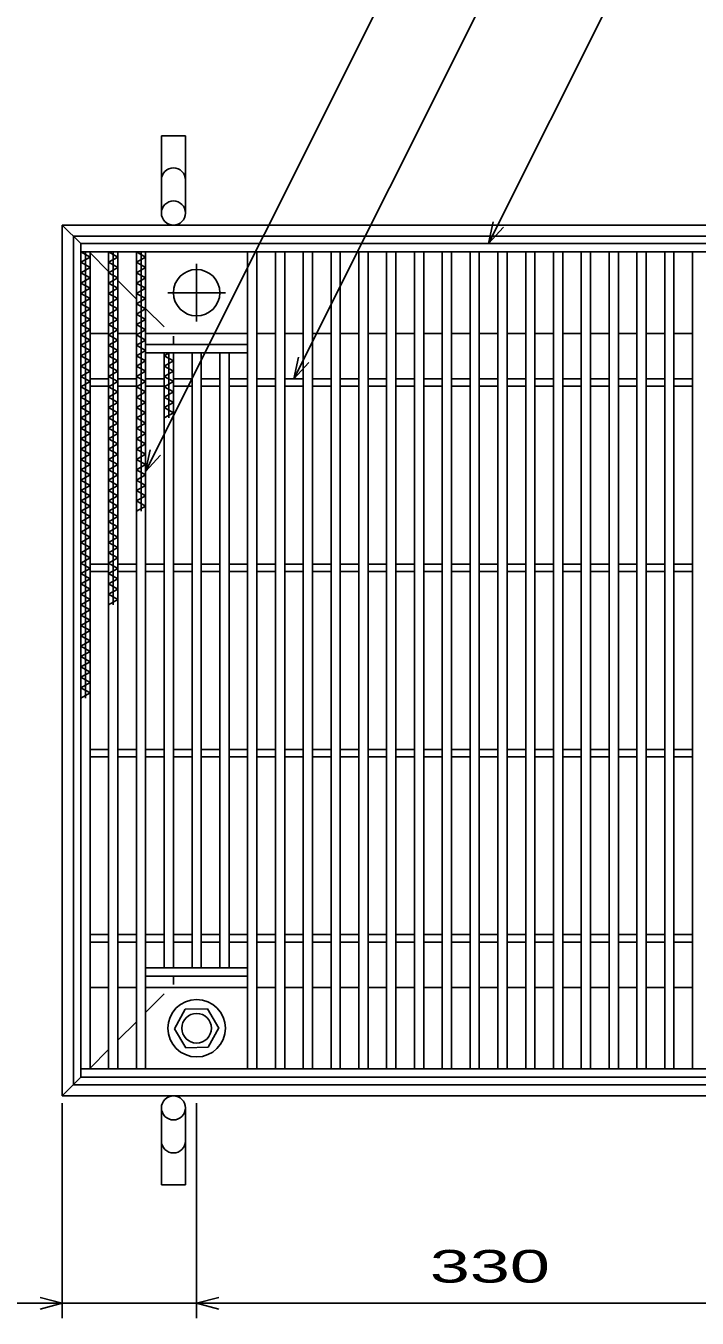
# Model space of a CAD drawing. Units: millimetres, scale not verified. Extents: x -1456 to 1385, y -1026 to 843.
# Drawn here: x -938 to -576, y -236 to 461 of the extents above; entities that cross this region are included whole.
import ezdxf
from ezdxf.enums import TextEntityAlignment as Align

# ---------------------------------------------------------------- set-up
doc = ezdxf.new("R2010")
doc.units = ezdxf.units.MM
doc.header["$LTSCALE"] = 8
doc.linetypes.add('CHAIN', pattern=[18.5, 12, -1.5, 3.5, -1.5])
doc.linetypes.add('DASHED', pattern=[7.5, 6, -1.5])
for name, color, linetype, lineweight in [('16', 3, 'Continuous', 25), ('19', 6, 'Continuous', 25), ('22', 4, 'Continuous', 25)]:
    doc.layers.add(name, color=color, linetype=linetype, lineweight=lineweight)
doc.styles.add('ベクトル', font='')
doc.styles.get('ベクトル').set_extended_font_data('ベクトル')

msp = doc.modelspace()

# ---------------------------------------------------------------- linework, layer by layer
at = {"layer": '16'}
for p, q in [((-908, 343.5), (-453, 343.5)), ((-908, 339), (-908, 343.5)), ((-453, 339), (-908, 339)), ((-908, -102), (-908, 339)), ((-908, 339), (-903, 339)), ((-903, 336.2), (-908, 339)), ((-908, 333.4), (-903, 336.2)), ((-905.5, 98.2), (-905.5, 339)), ((-903, -102), (-903, 339)), ((-893, -102), (-893, 339)), ((-893, 339), (-888, 339)), ((-888, 336.2), (-893, 339)), ((-893, 333.4), (-888, 336.2)), ((-890.5, 148.6), (-890.5, 339)), ((-888, -102), (-888, 339)), ((-878, -102), (-878, 339)), ((-878, 339), (-873, 339)), ((-873, 336.2), (-878, 339)), ((-878, 333.4), (-873, 336.2)), ((-875.5, 199), (-875.5, 339)), ((-873, -102), (-873, 339)), ((-863, 339), (-858, 339)), ((-848, 339), (-843, 339)), ((-833, 339), (-828, 339)), ((-818, -102), (-818, 339)), ((-818, 339), (-813, 339)), ((-813, -102), (-813, 339)), ((-803, -102), (-803, 339)), ((-803, 339), (-798, 339)), ((-798, -102), (-798, 339)), ((-788, -102), (-788, 339)), ((-788, 339), (-783, 339)), ((-783, -102), (-783, 339)), ((-773, -102), (-773, 339)), ((-773, 339), (-768, 339)), ((-768, -102), (-768, 339)), ((-758, -102), (-758, 339)), ((-758, 339), (-753, 339)), ((-753, -102), (-753, 339)), ((-743, -102), (-743, 339)), ((-743, 339), (-738, 339)), ((-738, -102), (-738, 339)), ((-728, -102), (-728, 339)), ((-728, 339), (-723, 339)), ((-723, -102), (-723, 339)), ((-713, -102), (-713, 339)), ((-713, 339), (-708, 339)), ((-708, -102), (-708, 339)), ((-698, -102), (-698, 339)), ((-698, 339), (-693, 339)), ((-693, -102), (-693, 339)), ((-683, -102), (-683, 339)), ((-683, 339), (-678, 339)), ((-678, -102), (-678, 339)), ((-668, -102), (-668, 339)), ((-668, 339), (-663, 339)), ((-663, -102), (-663, 339)), ((-653, -102), (-653, 339)), ((-653, 339), (-648, 339)), ((-648, -102), (-648, 339)), ((-638, -102), (-638, 339)), ((-638, 339), (-633, 339)), ((-633, -102), (-633, 339)), ((-623, -102), (-623, 339)), ((-623, 339), (-618, 339)), ((-618, -102), (-618, 339)), ((-608, -102), (-608, 339)), ((-608, 339), (-603, 339)), ((-603, -102), (-603, 339)), ((-593, -102), (-593, 339)), ((-593, 339), (-588, 339)), ((-588, -102), (-588, 339)), ((-578, -102), (-578, 339)), ((-578, 339), (-573, 339)), ((-903, 330.6), (-908, 333.4)), ((-908, 327.8), (-903, 330.6)), ((-888, 330.6), (-893, 333.4)), ((-893, 327.8), (-888, 330.6)), ((-873, 330.6), (-878, 333.4)), ((-878, 327.8), (-873, 330.6)), ((-903, 325), (-908, 327.8)), ((-908, 322.2), (-903, 325)), ((-903, 319.4), (-908, 322.2)), ((-888, 325), (-893, 327.8)), ((-893, 322.2), (-888, 325)), ((-888, 319.4), (-893, 322.2)), ((-873, 325), (-878, 327.8)), ((-878, 322.2), (-873, 325)), ((-873, 319.4), (-878, 322.2)), ((-908, 316.6), (-903, 319.4)), ((-903, 313.8), (-908, 316.6)), ((-893, 316.6), (-888, 319.4)), ((-888, 313.8), (-893, 316.6)), ((-878, 316.6), (-873, 319.4)), ((-873, 313.8), (-878, 316.6)), ((-908, 311), (-903, 313.8)), ((-903, 308.2), (-908, 311)), ((-908, 305.4), (-903, 308.2)), ((-893, 311), (-888, 313.8)), ((-888, 308.2), (-893, 311)), ((-893, 305.4), (-888, 308.2)), ((-878, 311), (-873, 313.8)), ((-873, 308.2), (-878, 311)), ((-878, 305.4), (-873, 308.2)), ((-903, 302.6), (-908, 305.4)), ((-908, 299.8), (-903, 302.6)), ((-888, 302.6), (-893, 305.4)), ((-893, 299.8), (-888, 302.6)), ((-873, 302.6), (-878, 305.4)), ((-878, 299.8), (-873, 302.6)), ((-903, 297), (-908, 299.8)), ((-908, 294.2), (-903, 297)), ((-903, 291.4), (-908, 294.2)), ((-903, 295), (-893, 295)), ((-888, 297), (-893, 299.8)), ((-893, 294.2), (-888, 297)), ((-888, 291.4), (-893, 294.2)), ((-888, 295), (-878, 295)), ((-873, 297), (-878, 299.8)), ((-878, 294.2), (-873, 297)), ((-873, 291.4), (-878, 294.2)), ((-873, 295), (-818, 295)), ((-813, 295), (-803, 295)), ((-798, 295), (-788, 295)), ((-783, 295), (-773, 295)), ((-768, 295), (-758, 295)), ((-753, 295), (-743, 295)), ((-738, 295), (-728, 295)), ((-723, 295), (-713, 295)), ((-708, 295), (-698, 295)), ((-693, 295), (-683, 295)), ((-678, 295), (-668, 295)), ((-663, 295), (-653, 295)), ((-648, 295), (-638, 295)), ((-633, 295), (-623, 295)), ((-618, 295), (-608, 295)), ((-603, 295), (-593, 295)), ((-588, 295), (-578, 295)), ((-908, 288.6), (-903, 291.4)), ((-903, 285.8), (-908, 288.6)), ((-893, 288.6), (-888, 291.4)), ((-888, 285.8), (-893, 288.6)), ((-878, 288.6), (-873, 291.4)), ((-873, 285.8), (-878, 288.6)), ((-873, 289), (-818, 289)), ((-873, 284.5), (-873, 289)), ((-818, 289), (-818, 284.5)), ((-908, 283), (-903, 285.8)), ((-903, 280.2), (-908, 283)), ((-908, 277.4), (-903, 280.2)), ((-893, 283), (-888, 285.8)), ((-888, 280.2), (-893, 283)), ((-893, 277.4), (-888, 280.2)), ((-878, 283), (-873, 285.8)), ((-873, 280.2), (-878, 283)), ((-878, 277.4), (-873, 280.2)), ((-818, 284.5), (-873, 284.5)), ((-863, -47.5), (-863, 284.5)), ((-863, 283), (-860.32, 284.5)), ((-858, 280.2), (-863, 283)), ((-863, 277.4), (-858, 280.2)), ((-860.5, 249.4), (-860.5, 284.5)), ((-858, -47.5), (-858, 284.5)), ((-848, -47.5), (-848, 284.5)), ((-843, -47.5), (-843, 284.5)), ((-833, -47.5), (-833, 284.5)), ((-828, -47.5), (-828, 284.5)), ((-903, 274.6), (-908, 277.4)), ((-908, 271.8), (-903, 274.6)), ((-888, 274.6), (-893, 277.4)), ((-893, 271.8), (-888, 274.6)), ((-873, 274.6), (-878, 277.4)), ((-878, 271.8), (-873, 274.6)), ((-858, 274.6), (-863, 277.4)), ((-863, 271.8), (-858, 274.6)), ((-903, 269), (-908, 271.8)), ((-908, 266.2), (-903, 269)), ((-903, 263.4), (-908, 266.2)), ((-903, 270.5), (-893, 270.5)), ((-903, 266.5), (-893, 266.5)), ((-888, 269), (-893, 271.8)), ((-893, 266.2), (-888, 269)), ((-888, 263.4), (-893, 266.2)), ((-888, 270.5), (-878, 270.5)), ((-888, 266.5), (-878, 266.5)), ((-873, 269), (-878, 271.8)), ((-878, 266.2), (-873, 269)), ((-873, 263.4), (-878, 266.2)), ((-873, 270.5), (-863, 270.5)), ((-873, 266.5), (-863, 266.5)), ((-858, 269), (-863, 271.8)), ((-863, 266.2), (-858, 269)), ((-858, 263.4), (-863, 266.2)), ((-858, 270.5), (-848, 270.5)), ((-858, 266.5), (-848, 266.5)), ((-843, 270.5), (-833, 270.5)), ((-843, 266.5), (-833, 266.5)), ((-828, 270.5), (-818, 270.5)), ((-828, 266.5), (-818, 266.5)), ((-813, 270.5), (-803, 270.5)), ((-813, 266.5), (-803, 266.5)), ((-798, 270.5), (-788, 270.5)), ((-798, 266.5), (-788, 266.5)), ((-783, 270.5), (-773, 270.5)), ((-783, 266.5), (-773, 266.5)), ((-768, 270.5), (-758, 270.5)), ((-768, 266.5), (-758, 266.5)), ((-753, 270.5), (-743, 270.5)), ((-753, 266.5), (-743, 266.5)), ((-738, 270.5), (-728, 270.5)), ((-738, 266.5), (-728, 266.5)), ((-723, 270.5), (-713, 270.5)), ((-723, 266.5), (-713, 266.5)), ((-708, 270.5), (-698, 270.5)), ((-708, 266.5), (-698, 266.5)), ((-693, 270.5), (-683, 270.5)), ((-693, 266.5), (-683, 266.5)), ((-678, 270.5), (-668, 270.5)), ((-678, 266.5), (-668, 266.5)), ((-663, 270.5), (-653, 270.5)), ((-663, 266.5), (-653, 266.5)), ((-648, 270.5), (-638, 270.5)), ((-648, 266.5), (-638, 266.5)), ((-633, 270.5), (-623, 270.5)), ((-633, 266.5), (-623, 266.5)), ((-618, 270.5), (-608, 270.5)), ((-618, 266.5), (-608, 266.5)), ((-603, 270.5), (-593, 270.5)), ((-603, 266.5), (-593, 266.5)), ((-588, 270.5), (-578, 270.5)), ((-588, 266.5), (-578, 266.5)), ((-908, 260.6), (-903, 263.4)), ((-903, 257.8), (-908, 260.6)), ((-893, 260.6), (-888, 263.4)), ((-888, 257.8), (-893, 260.6)), ((-878, 260.6), (-873, 263.4)), ((-873, 257.8), (-878, 260.6)), ((-863, 260.6), (-858, 263.4)), ((-858, 257.8), (-863, 260.6)), ((-908, 255), (-903, 257.8)), ((-903, 252.2), (-908, 255)), ((-908, 249.4), (-903, 252.2)), ((-893, 255), (-888, 257.8)), ((-888, 252.2), (-893, 255)), ((-893, 249.4), (-888, 252.2)), ((-878, 255), (-873, 257.8)), ((-873, 252.2), (-878, 255)), ((-878, 249.4), (-873, 252.2)), ((-863, 255), (-858, 257.8)), ((-858, 252.2), (-863, 255)), ((-863, 249.4), (-858, 252.2)), ((-903, 246.6), (-908, 249.4)), ((-908, 243.8), (-903, 246.6)), ((-888, 246.6), (-893, 249.4)), ((-893, 243.8), (-888, 246.6)), ((-873, 246.6), (-878, 249.4)), ((-878, 243.8), (-873, 246.6)), ((-903, 241), (-908, 243.8)), ((-908, 238.2), (-903, 241)), ((-903, 235.4), (-908, 238.2)), ((-888, 241), (-893, 243.8)), ((-893, 238.2), (-888, 241)), ((-888, 235.4), (-893, 238.2)), ((-873, 241), (-878, 243.8)), ((-878, 238.2), (-873, 241)), ((-873, 235.4), (-878, 238.2)), ((-908, 232.6), (-903, 235.4)), ((-903, 229.8), (-908, 232.6)), ((-893, 232.6), (-888, 235.4)), ((-888, 229.8), (-893, 232.6)), ((-878, 232.6), (-873, 235.4)), ((-873, 229.8), (-878, 232.6)), ((-908, 227), (-903, 229.8)), ((-903, 224.2), (-908, 227)), ((-908, 221.4), (-903, 224.2)), ((-893, 227), (-888, 229.8)), ((-888, 224.2), (-893, 227)), ((-893, 221.4), (-888, 224.2)), ((-878, 227), (-873, 229.8)), ((-873, 224.2), (-878, 227)), ((-878, 221.4), (-873, 224.2)), ((-903, 218.6), (-908, 221.4)), ((-908, 215.8), (-903, 218.6)), ((-888, 218.6), (-893, 221.4)), ((-893, 215.8), (-888, 218.6)), ((-873, 218.6), (-878, 221.4)), ((-878, 215.8), (-873, 218.6)), ((-903, 213), (-908, 215.8)), ((-908, 210.2), (-903, 213)), ((-903, 207.4), (-908, 210.2)), ((-888, 213), (-893, 215.8)), ((-893, 210.2), (-888, 213)), ((-888, 207.4), (-893, 210.2)), ((-873, 213), (-878, 215.8)), ((-878, 210.2), (-873, 213)), ((-873, 207.4), (-878, 210.2)), ((-908, 204.6), (-903, 207.4)), ((-903, 201.8), (-908, 204.6)), ((-893, 204.6), (-888, 207.4)), ((-888, 201.8), (-893, 204.6)), ((-878, 204.6), (-873, 207.4)), ((-873, 201.8), (-878, 204.6)), ((-908, 199), (-903, 201.8)), ((-903, 196.2), (-908, 199)), ((-908, 193.4), (-903, 196.2)), ((-893, 199), (-888, 201.8)), ((-888, 196.2), (-893, 199)), ((-893, 193.4), (-888, 196.2)), ((-878, 199), (-873, 201.8)), ((-903, 190.6), (-908, 193.4)), ((-908, 187.8), (-903, 190.6)), ((-888, 190.6), (-893, 193.4)), ((-893, 187.8), (-888, 190.6)), ((-903, 185), (-908, 187.8)), ((-908, 182.2), (-903, 185)), ((-903, 179.4), (-908, 182.2)), ((-888, 185), (-893, 187.8)), ((-893, 182.2), (-888, 185)), ((-888, 179.4), (-893, 182.2)), ((-908, 176.6), (-903, 179.4)), ((-903, 173.8), (-908, 176.6)), ((-893, 176.6), (-888, 179.4)), ((-888, 173.8), (-893, 176.6)), ((-908, 171), (-903, 173.8)), ((-903, 168.2), (-908, 171)), ((-908, 165.4), (-903, 168.2)), ((-903, 170.5), (-893, 170.5)), ((-893, 171), (-888, 173.8)), ((-888, 168.2), (-893, 171)), ((-893, 165.4), (-888, 168.2)), ((-888, 170.5), (-878, 170.5)), ((-873, 170.5), (-863, 170.5)), ((-858, 170.5), (-848, 170.5)), ((-843, 170.5), (-833, 170.5)), ((-828, 170.5), (-818, 170.5)), ((-813, 170.5), (-803, 170.5)), ((-798, 170.5), (-788, 170.5)), ((-783, 170.5), (-773, 170.5)), ((-768, 170.5), (-758, 170.5)), ((-753, 170.5), (-743, 170.5)), ((-738, 170.5), (-728, 170.5)), ((-723, 170.5), (-713, 170.5)), ((-708, 170.5), (-698, 170.5)), ((-693, 170.5), (-683, 170.5)), ((-678, 170.5), (-668, 170.5)), ((-663, 170.5), (-653, 170.5)), ((-648, 170.5), (-638, 170.5)), ((-633, 170.5), (-623, 170.5)), ((-618, 170.5), (-608, 170.5)), ((-603, 170.5), (-593, 170.5)), ((-588, 170.5), (-578, 170.5)), ((-903, 162.6), (-908, 165.4)), ((-908, 159.8), (-903, 162.6)), ((-903, 166.5), (-893, 166.5)), ((-888, 162.6), (-893, 165.4)), ((-893, 159.8), (-888, 162.6)), ((-888, 166.5), (-878, 166.5)), ((-873, 166.5), (-863, 166.5)), ((-858, 166.5), (-848, 166.5)), ((-843, 166.5), (-833, 166.5)), ((-828, 166.5), (-818, 166.5)), ((-813, 166.5), (-803, 166.5)), ((-798, 166.5), (-788, 166.5)), ((-783, 166.5), (-773, 166.5)), ((-768, 166.5), (-758, 166.5)), ((-753, 166.5), (-743, 166.5)), ((-738, 166.5), (-728, 166.5)), ((-723, 166.5), (-713, 166.5)), ((-708, 166.5), (-698, 166.5)), ((-693, 166.5), (-683, 166.5)), ((-678, 166.5), (-668, 166.5)), ((-663, 166.5), (-653, 166.5)), ((-648, 166.5), (-638, 166.5)), ((-633, 166.5), (-623, 166.5)), ((-618, 166.5), (-608, 166.5)), ((-603, 166.5), (-593, 166.5)), ((-588, 166.5), (-578, 166.5)), ((-903, 157), (-908, 159.8)), ((-908, 154.2), (-903, 157)), ((-903, 151.4), (-908, 154.2)), ((-888, 157), (-893, 159.8)), ((-893, 154.2), (-888, 157)), ((-888, 151.4), (-893, 154.2)), ((-908, 148.6), (-903, 151.4)), ((-903, 145.8), (-908, 148.6)), ((-893, 148.6), (-888, 151.4)), ((-908, 143), (-903, 145.8)), ((-903, 140.2), (-908, 143)), ((-908, 137.4), (-903, 140.2)), ((-903, 134.6), (-908, 137.4)), ((-908, 131.8), (-903, 134.6)), ((-903, 129), (-908, 131.8)), ((-908, 126.2), (-903, 129)), ((-903, 123.4), (-908, 126.2)), ((-908, 120.6), (-903, 123.4)), ((-903, 117.8), (-908, 120.6)), ((-908, 115), (-903, 117.8)), ((-903, 112.2), (-908, 115)), ((-908, 109.4), (-903, 112.2)), ((-903, 106.6), (-908, 109.4)), ((-908, 103.8), (-903, 106.6)), ((-903, 101), (-908, 103.8)), ((-908, 98.2), (-903, 101)), ((-903, 70.5), (-893, 70.5)), ((-888, 70.5), (-878, 70.5)), ((-873, 70.5), (-863, 70.5)), ((-858, 70.5), (-848, 70.5)), ((-843, 70.5), (-833, 70.5)), ((-828, 70.5), (-818, 70.5)), ((-813, 70.5), (-803, 70.5)), ((-798, 70.5), (-788, 70.5)), ((-783, 70.5), (-773, 70.5)), ((-768, 70.5), (-758, 70.5)), ((-753, 70.5), (-743, 70.5)), ((-738, 70.5), (-728, 70.5)), ((-723, 70.5), (-713, 70.5)), ((-708, 70.5), (-698, 70.5)), ((-693, 70.5), (-683, 70.5)), ((-678, 70.5), (-668, 70.5)), ((-663, 70.5), (-653, 70.5)), ((-648, 70.5), (-638, 70.5)), ((-633, 70.5), (-623, 70.5)), ((-618, 70.5), (-608, 70.5)), ((-603, 70.5), (-593, 70.5)), ((-588, 70.5), (-578, 70.5)), ((-903, 66.5), (-893, 66.5)), ((-888, 66.5), (-878, 66.5)), ((-873, 66.5), (-863, 66.5)), ((-858, 66.5), (-848, 66.5)), ((-843, 66.5), (-833, 66.5)), ((-828, 66.5), (-818, 66.5)), ((-813, 66.5), (-803, 66.5)), ((-798, 66.5), (-788, 66.5)), ((-783, 66.5), (-773, 66.5)), ((-768, 66.5), (-758, 66.5)), ((-753, 66.5), (-743, 66.5)), ((-738, 66.5), (-728, 66.5)), ((-723, 66.5), (-713, 66.5)), ((-708, 66.5), (-698, 66.5)), ((-693, 66.5), (-683, 66.5)), ((-678, 66.5), (-668, 66.5)), ((-663, 66.5), (-653, 66.5)), ((-648, 66.5), (-638, 66.5)), ((-633, 66.5), (-623, 66.5)), ((-618, 66.5), (-608, 66.5)), ((-603, 66.5), (-593, 66.5)), ((-588, 66.5), (-578, 66.5)), ((-903, -29.5), (-893, -29.5)), ((-903, -33.5), (-893, -33.5)), ((-888, -29.5), (-878, -29.5)), ((-888, -33.5), (-878, -33.5)), ((-873, -29.5), (-863, -29.5)), ((-873, -33.5), (-863, -33.5)), ((-858, -29.5), (-848, -29.5)), ((-858, -33.5), (-848, -33.5)), ((-843, -29.5), (-833, -29.5)), ((-843, -33.5), (-833, -33.5)), ((-828, -29.5), (-818, -29.5)), ((-828, -33.5), (-818, -33.5)), ((-813, -29.5), (-803, -29.5)), ((-813, -33.5), (-803, -33.5)), ((-798, -29.5), (-788, -29.5)), ((-798, -33.5), (-788, -33.5)), ((-783, -29.5), (-773, -29.5)), ((-783, -33.5), (-773, -33.5)), ((-768, -29.5), (-758, -29.5)), ((-768, -33.5), (-758, -33.5)), ((-753, -29.5), (-743, -29.5)), ((-753, -33.5), (-743, -33.5)), ((-738, -29.5), (-728, -29.5)), ((-738, -33.5), (-728, -33.5)), ((-723, -29.5), (-713, -29.5)), ((-723, -33.5), (-713, -33.5)), ((-708, -29.5), (-698, -29.5)), ((-708, -33.5), (-698, -33.5)), ((-693, -29.5), (-683, -29.5)), ((-693, -33.5), (-683, -33.5)), ((-678, -29.5), (-668, -29.5)), ((-678, -33.5), (-668, -33.5)), ((-663, -29.5), (-653, -29.5)), ((-663, -33.5), (-653, -33.5)), ((-648, -29.5), (-638, -29.5)), ((-648, -33.5), (-638, -33.5)), ((-633, -29.5), (-623, -29.5)), ((-633, -33.5), (-623, -33.5)), ((-618, -29.5), (-608, -29.5)), ((-618, -33.5), (-608, -33.5)), ((-603, -29.5), (-593, -29.5)), ((-603, -33.5), (-593, -33.5)), ((-588, -29.5), (-578, -29.5)), ((-588, -33.5), (-578, -33.5)), ((-873, -47.5), (-818, -47.5)), ((-873, -52), (-873, -47.5)), ((-818, -52), (-818, -47.5)), ((-873, -52), (-818, -52)), ((-903, -58), (-893, -58)), ((-888, -58), (-878, -58)), ((-873, -58), (-818, -58)), ((-813, -58), (-803, -58)), ((-798, -58), (-788, -58)), ((-783, -58), (-773, -58)), ((-768, -58), (-758, -58)), ((-753, -58), (-743, -58)), ((-738, -58), (-728, -58)), ((-723, -58), (-713, -58)), ((-708, -58), (-698, -58)), ((-693, -58), (-683, -58)), ((-678, -58), (-668, -58)), ((-663, -58), (-653, -58)), ((-648, -58), (-638, -58)), ((-633, -58), (-623, -58)), ((-618, -58), (-608, -58)), ((-603, -58), (-593, -58)), ((-588, -58), (-578, -58)), ((-857.5, -80.25), (-851.72, -69.74)), ((-839.72, -69.48), (-851.72, -69.74)), ((-833.5, -80), (-839.72, -69.48)), ((-851.28, -90.52), (-857.5, -80.25)), ((-839.28, -90.26), (-833.5, -79.75)), ((-839.28, -90.26), (-851.28, -90.52)), ((-908, -102), (-453, -102)), ((-908, -106.5), (-908, -102)), ((-908, -102), (-903, -102)), ((-893, -102), (-888, -102)), ((-878, -102), (-873, -102)), ((-863, -102), (-858, -102)), ((-848, -102), (-843, -102)), ((-833, -102), (-828, -102)), ((-818, -102), (-813, -102)), ((-803, -102), (-798, -102)), ((-788, -102), (-783, -102)), ((-773, -102), (-768, -102)), ((-758, -102), (-753, -102)), ((-743, -102), (-738, -102)), ((-728, -102), (-723, -102)), ((-713, -102), (-708, -102)), ((-698, -102), (-693, -102)), ((-683, -102), (-678, -102)), ((-668, -102), (-663, -102)), ((-653, -102), (-648, -102)), ((-638, -102), (-633, -102)), ((-623, -102), (-618, -102)), ((-608, -102), (-603, -102)), ((-593, -102), (-588, -102)), ((-578, -102), (-573, -102)), ((-453, -106.5), (-908, -106.5))]:
    msp.add_line(p, q, dxfattribs=at)
at = {"layer": '16', "linetype": 'CHAIN'}
for p, q in [((-845.5, 332.5), (-845.5, 301.5)), ((-861, 317), (-830, 317))]:
    msp.add_line(p, q, dxfattribs=at)
at = {"layer": '16'}
for radius in [15.5, 8]:
    msp.add_circle((-845.5, -80), radius, dxfattribs=at)
for start, end in [(90, 270), (270, 90)]:
    msp.add_arc((-845.5, 317), 12.5, start, end, dxfattribs=at)
at = {"layer": '19'}
for p, q in [((-864.5, 360), (-864.5, 401.62)), ((-864.5, 401.62), (-851.5, 401.62)), ((-851.5, 401.62), (-851.5, 360)), ((-918, 353.5), (-443, 353.5)), ((-918, -116.5), (-918, 353.5)), ((-912, 347.5), (-449, 347.5)), ((-912, -110.5), (-912, 347.5)), ((-912, -110.5), (-449, -110.5)), ((-918, -116.5), (-443, -116.5)), ((-864.5, -123), (-864.5, -164.62)), ((-851.5, -164.62), (-851.5, -123)), ((-864.5, -164.62), (-851.5, -164.62))]:
    msp.add_line(p, q, dxfattribs=at)
at = {"layer": '19', "linetype": 'DASHED'}
for p, q in [((-908, 343.5), (-918, 353.5)), ((-893, 328.5), (-903, 338.5)), ((-878, 313.5), (-888, 323.5)), ((-863, 298.5), (-873, 308.5)), ((-858, 289), (-858, 293.5)), ((-858, -56.5), (-858, -52)), ((-873, -71.5), (-863, -61.5)), ((-888, -86.5), (-878, -76.5)), ((-903, -101.5), (-893, -91.5)), ((-918, -116.5), (-908, -106.5))]:
    msp.add_line(p, q, dxfattribs=at)
at = {"layer": '19'}
for centre in [(-858, 360), (-858, -123)]:
    msp.add_circle(centre, 6.5, dxfattribs=at)
for centre, start, end in [((-858, 377.84), 0, 180), ((-858, -140.84), 180, 0)]:
    msp.add_arc(centre, 6.5, start, end, dxfattribs=at)
at = {"layer": '22'}
for p, q in [((-873, 220.5), (-696.75, 573)), ((-793, 270.5), (-659.75, 537)), ((-688, 343.5), (-610.25, 499)), ((-688, 343.5), (-685.6, 355.18)), ((-688, 343.5), (-680, 352.3)), ((-793, 270.5), (-790.6, 282.18)), ((-793, 270.5), (-785, 279.3)), ((-873, 220.5), (-870.6, 232.18)), ((-873, 220.5), (-865, 229.3)), ((-918, -236.5), (-918, -120.5)), ((-845.5, -236.5), (-845.5, -120.5)), ((-1014, -228.5), (-918, -228.5)), ((-918, -228.5), (-930, -225.3)), ((-930, -231.7), (-918, -228.5)), ((-918, -228.5), (-845.5, -228.5)), ((-845.5, -228.5), (-833.5, -225.3)), ((-833.5, -231.7), (-845.5, -228.5)), ((-845.5, -228.5), (-515.5, -228.5))]:
    msp.add_line(p, q, dxfattribs=at)

# ---------------------------------------------------------------- texts
at = {"layer": '22', "color": 2, "style": 'ベクトル', "width": 1.65}
msp.add_text(' 330 ', height=17.6, dxfattribs=at).set_placement((-730.5, -208.5), align=Align.MIDDLE_LEFT)

doc.saveas('drawing.dxf')
